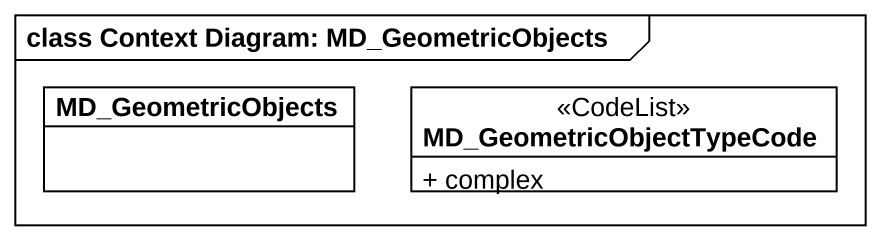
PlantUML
@startuml
mainframe class Context Diagram: MD_GeometricObjects
hide circle
hide empty members
skinparam classAttributeIconSize 0
class MD_GeometricObjects #FFFFFF
class MD_GeometricObjectTypeCode <<CodeList>> #FFFFFF {
  + complex
}
@enduml
